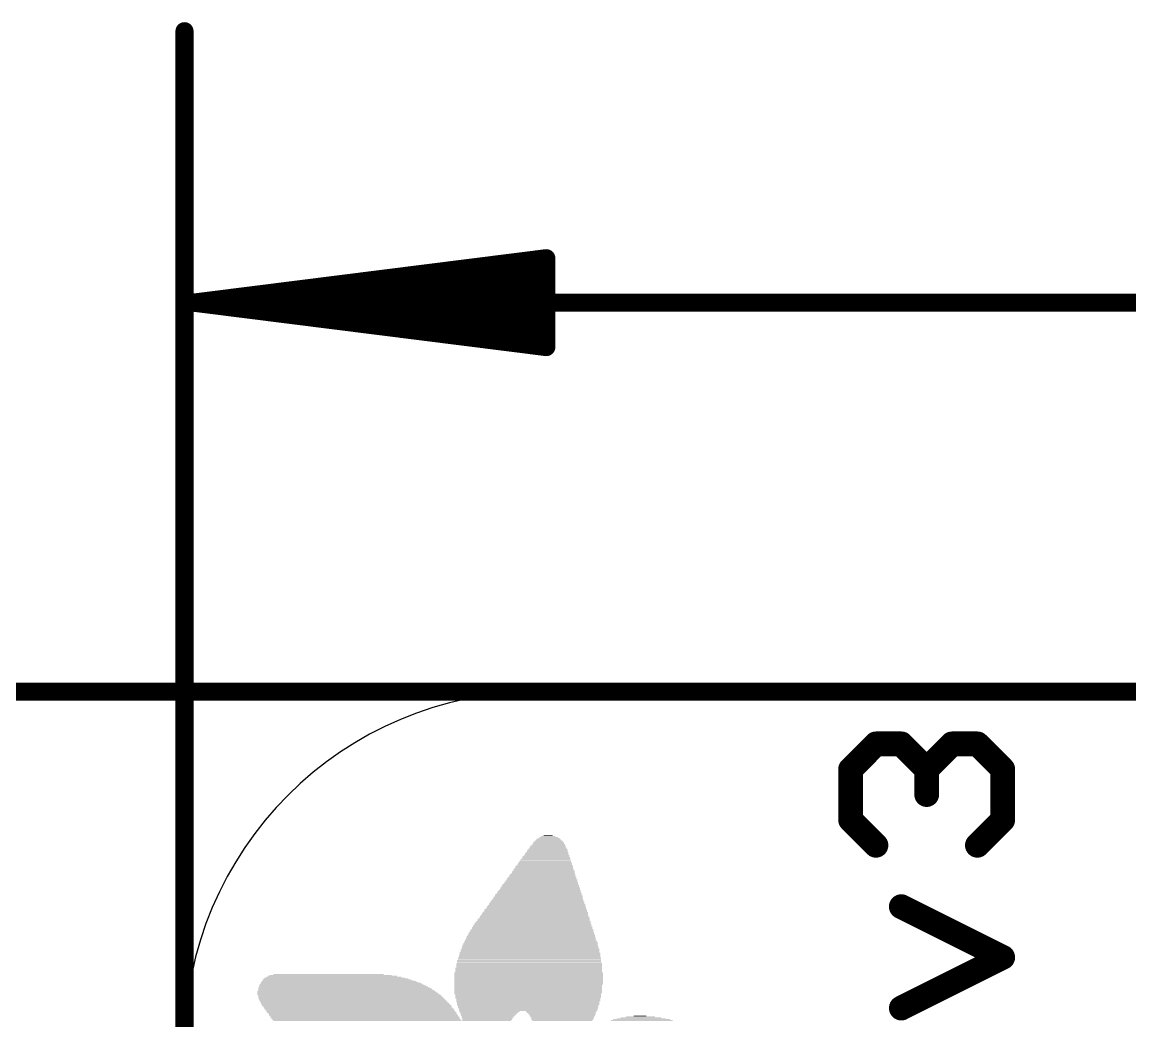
# Model space of a CAD drawing. Extents: x -40.9 to 40.6, y -25.5 to 30.2.
# Drawn here: x -32.92 to -24.96, y 23.03 to 30.21 of the extents above; entities that cross this region are included whole.
import ezdxf

# ---------------------------------------------------------------- set-up
doc = ezdxf.new("R2010")
doc.units = 0
for name, color, linetype in [('20', 53, 'CONTINUOUS'), ('21', 40, 'CONTINUOUS'), ('47', 253, 'CONTINUOUS')]:
    doc.layers.add(name, color=color, linetype=linetype)

# ---------------------------------------------------------------- blocks, each defined once
blk = doc.blocks.new('RECT')
blk.add_solid([(-0.5, -0.5), (0.5, -0.5), (-0.5, 0.5), (0.5, 0.5)])

msp = doc.modelspace()

# ---------------------------------------------------------------- linework, layer by layer
at = {"layer": '20'}
msp.add_line((-29.21, 25.4), (29.21, 25.4), dxfattribs=at)
msp.add_arc((-29.21, 22.86), 2.54, 90, 180, dxfattribs=at)
at = {"layer": '21', "const_width": 0.1778}
for points in [[(-26.963, 24.8422), (-26.7808, 25.0244)], [(-26.7808, 25.0244), (-26.5987, 25.0244)], [(-26.5987, 25.0244), (-26.4165, 24.8422)], [(-26.4165, 24.8422), (-26.2343, 25.0244)], [(-26.2343, 25.0244), (-26.0521, 25.0244)], [(-26.0521, 25.0244), (-25.8699, 24.8422)], [(-26.963, 24.4778), (-26.963, 24.8422)], [(-26.4165, 24.8422), (-26.4165, 24.66)], [(-25.8699, 24.8422), (-25.8699, 24.4778)], [(-26.7808, 24.2956), (-26.963, 24.4778)], [(-25.8699, 24.4778), (-26.0521, 24.2956)], [(-25.8699, 23.4906), (-26.5987, 23.855)], [(-26.5987, 23.1262), (-25.8699, 23.4906)]]:
    msp.add_lwpolyline(points, dxfattribs=at)
at = {"layer": '21', "const_width": 0.0889}
for points in [[(-26.7808, 25.0688, 1), (-26.7808, 24.9799)], [(-26.7494, 24.9929, 1), (-26.8123, 25.0558)], [(-26.5672, 25.0558, 1), (-26.6301, 24.9929)], [(-26.5987, 24.9799, 1), (-26.5987, 25.0688)], [(-26.2343, 25.0688, 1), (-26.2343, 24.9799)], [(-26.2028, 24.9929, 1), (-26.2657, 25.0558)], [(-26.0207, 25.0558, 1), (-26.0835, 24.9929)], [(-26.0521, 24.9799, 1), (-26.0521, 25.0688)], [(-26.9186, 24.8422, 1), (-27.0075, 24.8422)], [(-26.9945, 24.8736, 1), (-26.9316, 24.8107)], [(-26.4479, 24.8736, 1), (-26.385, 24.8107)], [(-26.372, 24.8422, 1), (-26.4609, 24.8422)], [(-26.4479, 24.8107, 1), (-26.385, 24.8736)], [(-25.8255, 24.8422, 1), (-25.9144, 24.8422)], [(-25.9013, 24.8107, 1), (-25.8385, 24.8736)], [(-26.4609, 24.66, 1), (-26.372, 24.66)], [(-27.0075, 24.4778, 1), (-26.9186, 24.4778)], [(-26.9316, 24.5092, 1), (-26.9945, 24.4464)], [(-25.9144, 24.4778, 1), (-25.8255, 24.4778)], [(-25.8385, 24.4464, 1), (-25.9013, 24.5092)], [(-26.8123, 24.2642, 1), (-26.7494, 24.327)], [(-26.0835, 24.327, 1), (-26.0207, 24.2642)], [(-26.5788, 23.8947, 1), (-26.6185, 23.8152)], [(-25.85, 23.4508, 1), (-25.8898, 23.5303)], [(-25.8898, 23.4508, 1), (-25.85, 23.5303)], [(-26.6185, 23.166, 1), (-26.5788, 23.0864)]]:
    msp.add_lwpolyline(points, format="xyb", dxfattribs=at)
at = {"layer": '47', "const_width": 0.13}
for points in [[(-31.75, 16.002), (-31.75, 30.144)], [(-31.685, 28.194), (-29.15, 28.5132)], [(-29.15, 28.5132), (-29.15, 27.8748)], [(-31.685, 28.194), (-29.15, 28.454)], [(-31.685, 28.194), (-29.15, 28.324)], [(-31.685, 28.194), (31.685, 28.194)], [(-29.15, 27.8748), (-31.685, 28.194)], [(-29.15, 28.064), (-31.685, 28.194)], [(-29.15, 27.934), (-31.685, 28.194)], [(-20.32, 25.4), (-40.812, 25.4)], [(5.842, 25.4), (-35.732, 25.4)]]:
    msp.add_lwpolyline(points, dxfattribs=at)
at = {"layer": '47', "const_width": 0.065}
for points in [[(-31.7175, 30.144, 1), (-31.7825, 30.144)], [(-29.1175, 28.5132, 1), (-29.1825, 28.5132)], [(-29.1459, 28.481, 1), (-29.1541, 28.5455)], [(-29.1467, 28.4217, 1), (-29.1533, 28.4863)], [(-29.1483, 28.2915, 1), (-29.1517, 28.3565)], [(-31.685, 28.2265, 1), (-31.685, 28.1615)], [(-31.6809, 28.2262, 1), (-31.6891, 28.1618)], [(-31.6867, 28.2265, 1), (-31.6833, 28.1615)], [(-31.6833, 28.2265, 1), (-31.6867, 28.1615)], [(-31.6817, 28.2263, 1), (-31.6883, 28.1617)], [(-31.6883, 28.2263, 1), (-31.6817, 28.1617)], [(-31.6891, 28.2262, 1), (-31.6809, 28.1618)], [(-29.1517, 28.0315, 1), (-29.1483, 28.0965)], [(-29.1533, 27.9017, 1), (-29.1467, 27.9663)], [(-29.1825, 27.8748, 1), (-29.1175, 27.8748)], [(-29.1541, 27.8425, 1), (-29.1459, 27.907)]]:
    msp.add_lwpolyline(points, format="xyb", dxfattribs=at)

# ---------------------------------------------------------------- block references
at = {"layer": '21'}
for p, xscale, yscale in [((-29.137, 24.3586), 0.1016, 0.0064), ((-29.137, 24.365), 0.0635, 0.0063), ((-29.1402, 24.2824), 0.2603, 0.0064), ((-29.137, 24.2761), 0.2667, 0.0063), ((-29.137, 24.2888), 0.254, 0.0063), ((-29.137, 24.2951), 0.2413, 0.0064), ((-29.1338, 24.3015), 0.235, 0.0063), ((-29.1338, 24.3142), 0.2222, 0.0063), ((-29.1338, 24.3078), 0.2222, 0.0064), ((-29.1338, 24.3205), 0.2096, 0.0064), ((-29.1338, 24.3269), 0.1968, 0.0063), ((-29.1338, 24.3332), 0.1842, 0.0064), ((-29.1338, 24.3396), 0.1714, 0.0063), ((-29.1306, 24.3459), 0.1524, 0.0064), ((-29.1338, 24.3523), 0.1334, 0.0063), ((-29.1529, 24.1999), 0.3493, 0.0063), ((-29.1529, 24.2126), 0.3365, 0.0063), ((-29.1497, 24.2062), 0.3429, 0.0064), ((-29.1497, 24.2189), 0.3302, 0.0064), ((-29.1465, 24.2253), 0.3238, 0.0063), ((-29.1465, 24.238), 0.3112, 0.0063), ((-29.1465, 24.2316), 0.3112, 0.0064), ((-29.1433, 24.2443), 0.3048, 0.0064), ((-29.1434, 24.257), 0.2921, 0.0064), ((-29.1434, 24.2507), 0.2921, 0.0063), ((-29.1402, 24.2634), 0.2857, 0.0063), ((-29.1402, 24.2697), 0.2731, 0.0064), ((-29.1687, 24.1237), 0.4318, 0.0063), ((-29.1687, 24.1173), 0.4318, 0.0064), ((-29.1688, 24.13), 0.4191, 0.0064), ((-29.1655, 24.1427), 0.4127, 0.0064), ((-29.1655, 24.1364), 0.4127, 0.0063), ((-29.1624, 24.1491), 0.4064, 0.0063), ((-29.1623, 24.1554), 0.3937, 0.0064), ((-29.1592, 24.1681), 0.3874, 0.0064), ((-29.1592, 24.1618), 0.3874, 0.0063), ((-29.1592, 24.1745), 0.3746, 0.0063), ((-29.1561, 24.1872), 0.3683, 0.0063), ((-29.1561, 24.1808), 0.3683, 0.0064), ((-29.156, 24.1935), 0.3556, 0.0064), ((-29.1846, 24.0411), 0.5144, 0.0064), ((-29.1846, 24.0538), 0.5016, 0.0064), ((-29.1814, 24.0475), 0.508, 0.0063), ((-29.1815, 24.0602), 0.4953, 0.0063), ((-29.1783, 24.0665), 0.4889, 0.0064), ((-29.1783, 24.0792), 0.4763, 0.0064), ((-29.1783, 24.0729), 0.4763, 0.0063), ((-29.1751, 24.0856), 0.4699, 0.0063), ((-29.1751, 24.0919), 0.4572, 0.0064), ((-29.1719, 24.1046), 0.4508, 0.0064), ((-29.1719, 24.0983), 0.4508, 0.0063), ((-29.1688, 24.111), 0.4445, 0.0063), ((-29.2005, 23.9649), 0.5969, 0.0064), ((-29.2005, 23.9586), 0.5969, 0.0063), ((-29.1973, 23.9713), 0.5906, 0.0063), ((-29.1973, 23.9776), 0.5778, 0.0064), ((-29.1942, 23.9903), 0.5715, 0.0064), ((-29.1942, 23.984), 0.5715, 0.0063), ((-29.1941, 23.9967), 0.5588, 0.0063), ((-29.191, 24.0094), 0.5525, 0.0063), ((-29.191, 24.003), 0.5525, 0.0064), ((-29.191, 24.0157), 0.5397, 0.0064), ((-29.1878, 24.0221), 0.5334, 0.0063), ((-29.1878, 24.0348), 0.5207, 0.0063), ((-29.1846, 24.0284), 0.527, 0.0064), ((-29.2164, 23.8824), 0.6795, 0.0063), ((-29.2164, 23.8951), 0.6667, 0.0063), ((-29.2132, 23.8887), 0.6731, 0.0064), ((-29.2132, 23.9014), 0.6604, 0.0064), ((-29.21, 23.9078), 0.654, 0.0063), ((-29.21, 23.9205), 0.6414, 0.0063), ((-29.21, 23.9141), 0.6414, 0.0064), ((-29.2068, 23.9268), 0.635, 0.0064), ((-29.2069, 23.9395), 0.6223, 0.0064), ((-29.2036, 23.9332), 0.6287, 0.0063), ((-29.2036, 23.9459), 0.6159, 0.0063), ((-29.2005, 23.9522), 0.6096, 0.0064), ((-29.2322, 23.8062), 0.762, 0.0063), ((-29.2322, 23.7998), 0.762, 0.0064), ((-29.2291, 23.8125), 0.7557, 0.0064), ((-29.2291, 23.8189), 0.7429, 0.0063), ((-29.2259, 23.8316), 0.7366, 0.0063), ((-29.2259, 23.8252), 0.7366, 0.0064), ((-29.2259, 23.8379), 0.7239, 0.0064), ((-29.2227, 23.8443), 0.7176, 0.0063), ((-29.2227, 23.857), 0.7048, 0.0063), ((-29.2195, 23.8506), 0.7112, 0.0064), ((-29.2196, 23.8633), 0.6985, 0.0064), ((-29.2164, 23.8697), 0.6921, 0.0063), ((-29.2195, 23.876), 0.6858, 0.0064), ((-29.2481, 23.7236), 0.8446, 0.0064), ((-29.2481, 23.7363), 0.8318, 0.0064), ((-29.2449, 23.73), 0.8382, 0.0063), ((-29.245, 23.7427), 0.8255, 0.0063), ((-29.2417, 23.749), 0.8191, 0.0064), ((-29.2417, 23.7617), 0.8065, 0.0064), ((-29.2417, 23.7553), 0.8065, 0.0063), ((-29.2386, 23.7681), 0.8001, 0.0063), ((-29.2354, 23.7744), 0.7938, 0.0064), ((-29.2354, 23.7871), 0.781, 0.0064), ((-29.2354, 23.7808), 0.781, 0.0063), ((-29.2354, 23.7934), 0.7684, 0.0063), ((-29.2608, 23.641), 0.9208, 0.0063), ((-29.2576, 23.6538), 0.9144, 0.0063), ((-29.2576, 23.6474), 0.9144, 0.0064), ((-29.2577, 23.6665), 0.9017, 0.0063), ((-29.2577, 23.6601), 0.9017, 0.0064), ((-29.2545, 23.6728), 0.8953, 0.0064), ((-29.2545, 23.6855), 0.8827, 0.0064), ((-29.2545, 23.6791), 0.8827, 0.0063), ((-29.2513, 23.6919), 0.8763, 0.0063), ((-29.2513, 23.7046), 0.8636, 0.0063), ((-29.2513, 23.6982), 0.8636, 0.0064), ((-29.2513, 23.7172), 0.8509, 0.0063), ((-29.2481, 23.7109), 0.8572, 0.0064), ((-29.2672, 23.5776), 0.9715, 0.0063), ((-29.264, 23.5712), 0.9779, 0.0064), ((-29.264, 23.5648), 0.9779, 0.0063), ((-29.264, 23.5903), 0.9652, 0.0063), ((-29.264, 23.5839), 0.9652, 0.0064), ((-29.264, 23.6029), 0.9525, 0.0063), ((-29.2608, 23.5966), 0.9588, 0.0064), ((-29.264, 23.6157), 0.9398, 0.0063), ((-29.2608, 23.6093), 0.9462, 0.0064), ((-29.2608, 23.6284), 0.9334, 0.0063), ((-29.2608, 23.622), 0.9334, 0.0064), ((-29.2577, 23.6347), 0.9271, 0.0064), ((-29.2704, 23.4886), 1.0287, 0.0063), ((-29.2704, 23.4823), 1.0287, 0.0064), ((-29.2703, 23.5077), 1.016, 0.0064), ((-29.2703, 23.5014), 1.016, 0.0063), ((-29.2703, 23.495), 1.016, 0.0064), ((-29.2704, 23.5267), 1.0033, 0.0063), ((-29.2672, 23.5204), 1.0097, 0.0064), ((-29.2672, 23.5141), 1.0097, 0.0063), ((-29.2672, 23.5458), 0.9969, 0.0064), ((-29.2672, 23.5395), 0.9969, 0.0063), ((-29.2672, 23.5331), 0.9969, 0.0064), ((-29.2672, 23.5585), 0.9843, 0.0064), ((-29.264, 23.5522), 0.9906, 0.0063), ((-29.2767, 23.4124), 1.0541, 0.0063), ((-29.2767, 23.4061), 1.0541, 0.0064), ((-29.2735, 23.4442), 1.0478, 0.0064), ((-29.2735, 23.4379), 1.0478, 0.0063), ((-29.2735, 23.4315), 1.0478, 0.0064), ((-29.2735, 23.4252), 1.0478, 0.0063), ((-29.2735, 23.4188), 1.0478, 0.0064), ((-29.2735, 23.4696), 1.035, 0.0064), ((-29.2735, 23.4633), 1.035, 0.0063), ((-29.2735, 23.4569), 1.035, 0.0064), ((-29.2703, 23.4505), 1.0414, 0.0063), ((-29.2704, 23.476), 1.0287, 0.0063), ((-30.6546, 23.3299), 1.0668, 0.0064), ((-30.6451, 23.3236), 1.0858, 0.0063), ((-30.661, 23.3362), 1.0414, 0.0063), ((-30.6705, 23.3426), 1.0096, 0.0064), ((-30.6769, 23.349), 0.9715, 0.0063), ((-30.6864, 23.3553), 0.9271, 0.0064), ((-30.699, 23.3617), 0.8763, 0.0063), ((-30.715, 23.368), 0.7937, 0.0064), ((-29.2767, 23.3807), 1.0668, 0.0064), ((-29.2767, 23.3743), 1.0668, 0.0063), ((-29.2767, 23.368), 1.0668, 0.0064), ((-29.2767, 23.3617), 1.0668, 0.0063), ((-29.2767, 23.3553), 1.0668, 0.0064), ((-29.2767, 23.349), 1.0668, 0.0063), ((-29.2767, 23.3426), 1.0668, 0.0064), ((-29.2767, 23.3362), 1.0668, 0.0063), ((-29.2767, 23.3299), 1.0668, 0.0064), ((-29.2767, 23.3236), 1.0668, 0.0063), ((-29.2767, 23.3998), 1.0541, 0.0063), ((-29.2767, 23.3934), 1.0541, 0.0064), ((-29.2767, 23.3871), 1.0541, 0.0063), ((-30.588, 23.2474), 1.2763, 0.0063), ((-30.5816, 23.241), 1.289, 0.0064), ((-30.6039, 23.2728), 1.2319, 0.0063), ((-30.588, 23.2537), 1.2637, 0.0064), ((-30.5975, 23.2664), 1.2446, 0.0064), ((-30.5943, 23.26), 1.251, 0.0063), ((-30.6197, 23.2918), 1.1874, 0.0064), ((-30.6134, 23.2855), 1.2001, 0.0063), ((-30.607, 23.2791), 1.2128, 0.0064), ((-30.6229, 23.2981), 1.1684, 0.0063), ((-30.6356, 23.3109), 1.1303, 0.0063), ((-30.6261, 23.3045), 1.1493, 0.0064), ((-30.6388, 23.3172), 1.1113, 0.0064), ((-29.2767, 23.3172), 1.0668, 0.0064), ((-29.2767, 23.3109), 1.0668, 0.0063), ((-29.2767, 23.3045), 1.0668, 0.0064), ((-29.2767, 23.2981), 1.0668, 0.0063), ((-29.2798, 23.2918), 1.0605, 0.0064), ((-29.2798, 23.2855), 1.0605, 0.0063), ((-29.2798, 23.2791), 1.0605, 0.0064), ((-29.2798, 23.2728), 1.0605, 0.0063), ((-29.2798, 23.2664), 1.0605, 0.0064), ((-29.2798, 23.26), 1.0605, 0.0063), ((-29.2798, 23.2537), 1.0605, 0.0064), ((-29.2798, 23.2474), 1.0605, 0.0063), ((-29.2798, 23.241), 1.0605, 0.0064), ((-30.5784, 23.2347), 1.2954, 0.0063), ((-30.5753, 23.2283), 1.3017, 0.0064), ((-30.5689, 23.2219), 1.3144, 0.0063), ((-30.5626, 23.2156), 1.3145, 0.0064), ((-30.5531, 23.1966), 1.3335, 0.0063), ((-30.5594, 23.2093), 1.3208, 0.0063), ((-30.5562, 23.2029), 1.3272, 0.0064), ((-30.5467, 23.1902), 1.3335, 0.0064), ((-30.5435, 23.1838), 1.3398, 0.0063), ((-30.5372, 23.1775), 1.3399, 0.0064), ((-30.534, 23.1712), 1.3462, 0.0063), ((-30.5276, 23.1648), 1.3462, 0.0064), ((-29.2831, 23.2283), 1.0541, 0.0064), ((-29.2798, 23.2347), 1.0605, 0.0063), ((-29.2798, 23.2219), 1.0477, 0.0063), ((-29.2798, 23.2156), 1.0477, 0.0064), ((-29.2798, 23.2093), 1.0477, 0.0063), ((-29.2798, 23.2029), 1.0477, 0.0064), ((-29.283, 23.1966), 1.0414, 0.0063), ((-29.2831, 23.1712), 1.0287, 0.0063), ((-29.2798, 23.1902), 1.0351, 0.0064), ((-29.2798, 23.1838), 1.0351, 0.0063), ((-29.2798, 23.1775), 1.0351, 0.0064), ((-29.2798, 23.1648), 1.0223, 0.0064), ((-30.5245, 23.1585), 1.3525, 0.0063), ((-30.5181, 23.1521), 1.3526, 0.0064), ((-30.515, 23.1457), 1.3589, 0.0063), ((-30.5086, 23.1394), 1.3589, 0.0064), ((-30.5054, 23.1331), 1.3526, 0.0063), ((-30.4991, 23.1267), 1.3525, 0.0064), ((-30.4959, 23.1204), 1.3589, 0.0063), ((-30.4896, 23.114), 1.3589, 0.0064), ((-30.4864, 23.1076), 1.3525, 0.0063), ((-30.4832, 23.1013), 1.3589, 0.0064), ((-30.4769, 23.095), 1.3589, 0.0063), ((-30.4737, 23.0886), 1.3525, 0.0064), ((-30.4673, 23.0823), 1.3526, 0.0063), ((-29.2798, 23.1585), 1.0223, 0.0063), ((-29.2798, 23.1521), 1.0223, 0.0064), ((-29.283, 23.1457), 1.016, 0.0063), ((-29.2831, 23.1267), 1.0033, 0.0064), ((-29.2798, 23.1394), 1.0097, 0.0064), ((-29.2798, 23.1331), 1.0097, 0.0063), ((-29.283, 23.1076), 0.9906, 0.0063), ((-29.2798, 23.1204), 0.9969, 0.0063), ((-29.2798, 23.114), 0.9969, 0.0064), ((-29.5625, 23.095), 0.4191, 0.0063), ((-29.5561, 23.1013), 0.4318, 0.0064), ((-29.5624, 23.0886), 0.4064, 0.0064), ((-29.5656, 23.0823), 0.4, 0.0063), ((-29.0417, 23.1013), 0.508, 0.0064), ((-29.0418, 23.095), 0.4953, 0.0063), ((-29.0386, 23.0886), 0.4889, 0.0064), ((-29.0354, 23.0823), 0.4826, 0.0063), ((-30.4642, 23.0759), 1.3589, 0.0064), ((-30.461, 23.0695), 1.3525, 0.0063), ((-30.4546, 23.0632), 1.3526, 0.0064), ((-30.4515, 23.0569), 1.3589, 0.0063), ((-30.4483, 23.0505), 1.3525, 0.0064), ((-30.4419, 23.0442), 1.3526, 0.0063), ((-30.4356, 23.0378), 1.3525, 0.0064), ((-29.5688, 23.0759), 0.3937, 0.0064), ((-29.5688, 23.0695), 0.381, 0.0063), ((-29.572, 23.0632), 0.3747, 0.0064), ((-29.5752, 23.0569), 0.3683, 0.0063), ((-29.572, 23.0505), 0.3619, 0.0064), ((-29.5751, 23.0442), 0.3556, 0.0063), ((-29.5783, 23.0378), 0.3492, 0.0064), ((-29.0354, 23.0759), 0.4699, 0.0064), ((-29.0354, 23.0695), 0.4699, 0.0063), ((-29.0354, 23.0632), 0.4572, 0.0064), ((-29.0322, 23.0569), 0.4508, 0.0063), ((-29.0354, 23.0505), 0.4445, 0.0064), ((-29.0354, 23.0442), 0.4445, 0.0063), ((-29.0354, 23.0378), 0.4318, 0.0064), ((-28.4639, 23.0378), 0.4445, 0.0064), ((-28.4639, 23.0442), 0.4064, 0.0063), ((-28.4671, 23.0505), 0.3493, 0.0064), ((-28.4703, 23.0569), 0.2921, 0.0063), ((-28.4734, 23.0632), 0.2096, 0.0064), ((-28.4766, 23.0695), 0.0889, 0.0063)]:
    msp.add_blockref('RECT', p, dxfattribs=dict(at, xscale=xscale, yscale=yscale))

doc.saveas('drawing.dxf')
